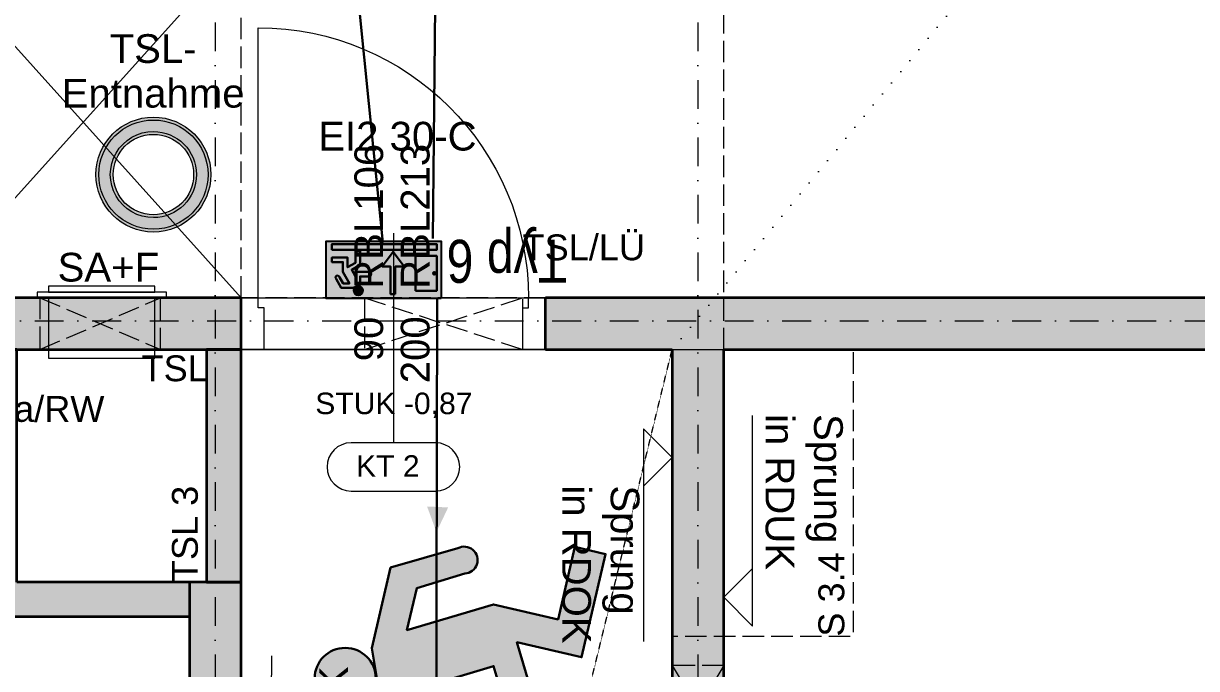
# Model space of a CAD drawing. Header units: millimetres. Extents: x 32522367 to 32638135, y 41424826 to 41540167.
# Drawn here: x 32617142 to 32621224, y 41455252 to 41457498 of the extents above; entities that cross this region are included whole.
import ezdxf
from ezdxf.enums import TextEntityAlignment as Align

# ---------------------------------------------------------------- set-up
doc = ezdxf.new("R2010")
doc.units = ezdxf.units.MM
for name, pattern in [('Punktlinie weit', [0.05, 0, -0.05]), ('Raster', [0.2, 0.1, -0.05, 0, -0.05]), ('Strichlinie eng', [0.1, 0.075, -0.025]), ('Untersicht', [0.1, 0.075, -0.025])]:
    doc.linetypes.add(name, pattern=pattern)
for name, color, linetype in [('000 Achsraster Haupt', 251, 'Continuous'), ('120 Wand Innen tragend', 251, 'Continuous'), ('215 DVK darüber', 251, 'Continuous'), ('220 Bodenaufbau', 251, 'Continuous'), ('230 Decke abgehaengt', 251, 'Continuous'), ('240 Unterdaemmung', 251, 'Continuous'), ('590 Brandschutz.baulicher_ modellierter BS_ Objekte', 251, 'Continuous'), ('811 Raum 2.Erschließung_ Nebenräume_Allg.räume_Technik', 251, 'Continuous'), ('915 Allgemein Beschriftung', 251, 'Continuous'), ('955 Polierplan Beschriftung', 251, 'Continuous'), ('956 Fensternummer', 251, 'Continuous'), ('970 Brandschutz Beschriftung.Texte_ Bemaßung_ Symbole_ Fluchtwege', 251, 'Continuous'), ('Archicad Tür-Marker', 251, 'Continuous'), ('Archicad Türen', 251, 'Continuous'), ('dp_GE_SIBEL', 80, 'Continuous')]:
    doc.layers.add(name, color=color, linetype=linetype)
for name, color, linetype, lineweight in [('000 Achsraster Haupt_Stift_Nr__1', 251, 'Continuous', 13), ('120 Wand Innen tragend_Stift_Nr__1', 251, 'Continuous', 13), ('120 Wand Innen tragend_Stift_Nr__23', 251, 'Continuous', 13), ('120 Wand Innen tragend_Stift_Nr__24', 251, 'Continuous', 13), ('120 Wand Innen tragend_Stift_Nr__4', 251, 'Continuous', 35), ('120 Wand Innen tragend_Stift_Nr__6', 251, 'Continuous', 13), ('120 Wand Innen tragend_Stift_Nr__8', 251, 'Continuous', 35), ('215 DVK darüber_Stift_Nr__17', 251, 'Continuous', 18), ('220 Bodenaufbau_Stift_Nr__19', 251, 'Continuous', 0), ('230 Decke abgehaengt_Stift_Nr__1', 251, 'Continuous', 13), ('230 Decke abgehaengt_Stift_Nr__6', 251, 'Continuous', 13), ('240 Unterdaemmung_Stift_Nr__1', 251, 'Continuous', 13), ('240 Unterdaemmung_Stift_Nr__6', 251, 'Continuous', 13), ('590 Brandschutz.baulicher_ modellierter BS_ Objekte_Stift_Nr__121', 251, 'Continuous', 13), ('915 Allgemein Beschriftung_Stift_Nr__6', 251, 'Continuous', 13), ('955 Polierplan Beschriftung_Stift_Nr__1', 251, 'Continuous', 13), ('956 Durchbruch Beschriftung_Stift_Nr__61', 251, 'Continuous', 25), ('956 Fensternummer_Stift_Nr__1', 251, 'Continuous', 13), ('970 Brandschutz Beschriftung.Texte_ Bemaßung_ Symbole_ Fluchtwege_Stift_Nr__1', 251, 'Continuous', 13), ('970 Brandschutz Beschriftung.Texte_ Bemaßung_ Symbole_ Fluchtwege_Stift_Nr__121', 251, 'Continuous', 13), ('970 Brandschutz Beschriftung.Texte_ Bemaßung_ Symbole_ Fluchtwege_Stift_Nr__15', 251, 'Continuous', 0), ('970 Brandschutz Beschriftung.Texte_ Bemaßung_ Symbole_ Fluchtwege_Stift_Nr__20', 251, 'Continuous', 0), ('Archicad Tür-Marker_Stift_Nr__1', 251, 'Continuous', 13), ('Archicad Türen_Stift_Nr__1', 251, 'Continuous', 13), ('Archicad Türen_Stift_Nr__8', 251, 'Continuous', 35), ('dp_GE_ST_Attribut_Attribut1', 250, 'Continuous', 5)]:
    doc.layers.add(name, color=color, linetype=linetype, lineweight=lineweight)
doc.layers.add('E2_LEHR_MENSCH_NATIVE', color=112, linetype='Continuous', lineweight=35, true_color=0x20dd55)
doc.layers.add('E2_LEHR_WEG_B_INTERPRETATION', color=112, linetype='Continuous', lineweight=80, true_color=0x20dd55)
doc.layers.add('E_NACHRTECH', color=3, linetype='Continuous', true_color=0x00fa00)
doc.styles.add('DPG_TXT', font='arial.ttf', dxfattribs={"width": 0.8})
doc.styles.add('ERSTELLTER_STIL_1', font='arial.ttf')

# ---------------------------------------------------------------- blocks, each defined once
blk = doc.blocks.new('9809550')
at = {"color": 18, "lineweight": 30, "true_color": 0x000000}
for points in [[(423921.7, 99168.8), (423956.8, 99168.8), (423956.8, 99202.9), (423984.5, 99214.5), (424033.7, 99214.5), (424053.8, 99178.3)], [(424040.2, 99170.9), (424025.2, 99196.7), (423999.7, 99196.8), (424026.2, 99150.3), (424026.2, 99110.9), (424070.2, 99110.9), (424070.2, 99092.3), (424007.5, 99092.3), (424007.5, 99131.7), (423975, 99113.1), (423975, 99067), (423956.5, 99067), (423956.5, 99122.4), (423990.5, 99141.9), (423975.1, 99168.8), (423975.1, 99150.2), (423921.7, 99150.3)]]:
    blk.add_lwpolyline(points, dxfattribs=at)
blk.add_circle((423963.6, 99225.9), 18.1, dxfattribs=at)
for centre, radius, start, end in [((424047.8, 99173.1), 7.96, 195.7299, 41.4005), ((423921.7, 99159.5), 9.27, 89.9849, 270.0151)]:
    blk.add_arc(centre, radius, start, end, dxfattribs=at)
blk = doc.blocks.new('RIVO_ARR_down')
at = {"true_color": 0x56c81e}
h = blk.add_hatch(color=72, dxfattribs=at)
h.dxf.hatch_style = 1
h.paths.add_polyline_path([(2487.16, 1656.78), (2487.16, 1647.95), (2504.83, 1647.95), (2504.83, 1656.78)])
h.paths.add_polyline_path([(2496.19, 1651.84), (2494.51, 1649.58), (2492.81, 1651.85), (2494.2, 1651.85), (2494.2, 1656.07), (2494.9, 1656.08), (2494.9, 1651.84)], flags=16)
h.paths.add_polyline_path([(2498.26, 1653.37), (2499.6, 1653.37), (2499.6, 1654.67), (2500.12, 1654.91, -0.535619), (2499.17, 1655.55, -1), (2500.55, 1655.55, -0.302406), (2500.12, 1654.91), (2500.66, 1655.11), (2502.53, 1655.11), (2503.29, 1653.73, -1.25347), (2502.78, 1653.45), (2502.2, 1654.43), (2501.24, 1654.44), (2502.24, 1652.67), (2502.24, 1651.16), (2503.92, 1651.16), (2503.92, 1650.46), (2501.53, 1650.46), (2501.53, 1651.96), (2500.29, 1651.25), (2500.29, 1649.49), (2499.59, 1649.49), (2499.59, 1651.6), (2500.88, 1652.34), (2500.3, 1653.37), (2500.3, 1652.66), (2498.26, 1652.67, -1)], flags=16)
h.paths.add_polyline_path([(2503.92, 1649.3), (2503.92, 1648.39), (2487.82, 1648.39), (2487.82, 1649.3)], flags=16)
h.paths.add_polyline_path([(2491.07, 1650.21), (2487.82, 1650.21), (2487.82, 1655.56), (2491.07, 1655.56)], flags=16)
h.paths.add_polyline_path([(2488, 1652.89, -1), (2488.38, 1652.89, -1)], flags=0)
at = {"true_color": 0xffffff}
h = blk.add_hatch(color=7, dxfattribs=at)
h.dxf.hatch_style = 1
h.paths.add_polyline_path([(2487.82, 1655.56), (2487.82, 1650.21), (2491.07, 1650.21), (2491.07, 1655.56)])
h.paths.add_polyline_path([(2488.38, 1652.89, -1), (2488, 1652.89, -1)], flags=16)
h = blk.add_hatch(color=7, dxfattribs=at)
h.dxf.hatch_style = 1
h.paths.add_polyline_path([(2494.9, 1651.84), (2494.9, 1656.08), (2494.2, 1656.07), (2494.2, 1651.85), (2492.81, 1651.85), (2494.51, 1649.58), (2496.19, 1651.84)])
h = blk.add_hatch(color=7, dxfattribs=at)
h.dxf.hatch_style = 1
h.paths.add_polyline_path([(2499.6, 1653.37), (2498.26, 1653.37, 1), (2498.26, 1652.67), (2500.3, 1652.66), (2500.3, 1653.37), (2500.88, 1652.34), (2499.59, 1651.6), (2499.59, 1649.49), (2500.29, 1649.49), (2500.29, 1651.25), (2501.53, 1651.96), (2501.53, 1650.46), (2503.92, 1650.46), (2503.92, 1651.16), (2502.24, 1651.16), (2502.24, 1652.67), (2501.24, 1654.44), (2502.2, 1654.43), (2502.78, 1653.45, 1.25347), (2503.29, 1653.73), (2502.53, 1655.11), (2500.66, 1655.11), (2499.6, 1654.67)])
h = blk.add_hatch(color=7, dxfattribs=at)
h.dxf.hatch_style = 1
h.paths.add_polyline_path([(2499.17, 1655.55, 1), (2500.55, 1655.55, 1)])
h = blk.add_hatch(color=7, dxfattribs=at)
h.dxf.hatch_style = 1
h.paths.add_polyline_path([(2488, 1652.89, 1), (2488.38, 1652.89, 1)])
h = blk.add_hatch(color=7, dxfattribs=at)
h.dxf.hatch_style = 1
h.paths.add_polyline_path([(2487.82, 1649.3), (2487.82, 1648.39), (2503.92, 1648.39), (2503.92, 1649.3)])
blk.add_lwpolyline([(2487.16, 1656.78), (2504.83, 1656.78), (2504.83, 1647.95), (2487.16, 1647.95)], close=True)
at = {"color": 18, "lineweight": 30, "true_color": 0x000000}
for points in [[(2491.07, 1655.56), (2487.82, 1655.56), (2487.82, 1650.21), (2491.07, 1650.21)], [(2503.92, 1649.3), (2487.82, 1649.3), (2487.82, 1648.39), (2503.92, 1648.39)]]:
    blk.add_lwpolyline(points, close=True, dxfattribs=at)
blk.add_lwpolyline([(2494.2, 1656.07), (2494.2, 1651.85), (2492.81, 1651.85), (2494.51, 1649.58), (2496.19, 1651.84), (2494.9, 1651.84), (2494.9, 1656.08), (2494.2, 1656.07)], dxfattribs=at)
blk.add_circle((2488.19, 1652.89), 0.19, dxfattribs=at)
at = {"xscale": 0.0381026673526157, "yscale": 0.0381026673526157, "zscale": 0.0381026673526157}
blk.add_blockref('9809550', (-13654.29, -2125.22), dxfattribs=at)
blk = doc.blocks.new('Decke_40', base_point=(62.2639, -15.0783))
at = {"layer": '240 Unterdaemmung_Stift_Nr__6', "color": 7, "linetype": 'Strichlinie eng', "lineweight": 13, "flags": 128}
blk.add_lwpolyline([(62.2639, -15.0783), (63.4634, -15.4304), (62.7395, -17.8964), (78.2546, -22.451), (82.2403, -8.8739), (75.2838, -6.8318), (75.0022, -7.7913), (74.3977, -7.6139), (74.1047, -8.6118), (72.6655, -8.1893), (71.4571, -12.3056), (68.1084, -11.3225), (66.1126, -10.7367), (66.0929, -10.8038), (63.7229, -10.1081)], close=True, dxfattribs=at)
blk = doc.blocks.new('Decke_41', base_point=(65.7298, -3.8396))
at = {"layer": '240 Unterdaemmung_Stift_Nr__6', "color": 7, "linetype": 'Strichlinie eng', "lineweight": 13, "flags": 128}
blk.add_lwpolyline([(73.2908, -6.0591), (75.9582, 3.0274), (75.7183, 3.0978), (75.662, 2.9059), (74.7025, 3.1876), (74.7588, 3.3795), (68.3972, 5.247), (65.7298, -3.8396), (72.0434, -5.693), (72.2353, -5.7493)], dxfattribs=at)
blk = doc.blocks.new('Decke_61', base_point=(56.4114, -7.9618))
at = {"layer": '220 Bodenaufbau_Stift_Nr__19', "color": 255, "linetype": 'Continuous', "lineweight": 0, "flags": 128}
blk.add_lwpolyline([(56.4114, -7.9618), (57.7835, -8.3646), (57.9525, -7.7889), (59.2958, -8.1832), (59.1268, -8.7589), (73.0691, -12.7788), (74.8516, -6.7065), (73.2396, -6.2333), (72.6655, -8.1893)], dxfattribs=at)
blk = doc.blocks.new('Decke_63', base_point=(63.9405, -3.1893))
at = {"layer": '915 Allgemein Beschriftung_Stift_Nr__6', "color": 7, "linetype": 'Strichlinie eng', "lineweight": 13, "flags": 128}
blk.add_lwpolyline([(63.9405, -3.1893), (62.1238, -9.3781), (72.9471, -12.5554), (74.6793, -6.6544), (69.3253, -5.0826), (69.1238, -5.0235), (68.5999, -6.8082), (66.1339, -6.0843), (66.6578, -4.2996), (65.3913, -3.9278), (65.4758, -3.6399)], close=True, dxfattribs=at)
blk = doc.blocks.new('Decke_80', base_point=(72.0445, -9.6656))
at = {"layer": '230 Decke abgehaengt_Stift_Nr__6', "color": 7, "linetype": 'Strichlinie eng', "lineweight": 13, "flags": 128}
blk.add_lwpolyline([(72.0445, -9.6656), (72.2172, -9.7163), (71.5074, -12.1343), (72.9466, -12.5568), (74.6789, -6.6558), (73.2397, -6.2333), (72.665, -8.1907), (72.4923, -8.14)], close=True, dxfattribs=at)
blk = doc.blocks.new('Decke_81', base_point=(73.2401, -6.2319))
at = {"layer": '240 Unterdaemmung_Stift_Nr__6', "color": 7, "linetype": 'Strichlinie eng', "lineweight": 13, "flags": 128}
blk.add_lwpolyline([(73.2401, -6.2319), (72.6655, -8.1893), (74.1047, -8.6118), (74.6793, -6.6544)], close=True, dxfattribs=at)
blk = doc.blocks.new('Decke_86', base_point=(74.852, -6.7051))
at = {"layer": '240 Unterdaemmung_Stift_Nr__6', "color": 7, "linetype": 'Strichlinie eng', "lineweight": 13, "flags": 128}
blk.add_lwpolyline([(74.852, -6.7051), (75.1844, -5.5728), (82.5727, -7.7417), (82.2403, -8.8739)], close=True, dxfattribs=at)
blk = doc.blocks.new('Öffnung_183')
at = {"layer": '120 Wand Innen tragend_Stift_Nr__1', "color": 7, "linetype": 'Untersicht', "lineweight": 13}
for p, q in [((74.3695, -7.7098), (74.4577, -8.0484)), ((74.5422, -7.7605), (74.285, -7.9977))]:
    blk.add_line(p, q, dxfattribs=at)
at = {"layer": '120 Wand Innen tragend_Stift_Nr__6', "color": 7, "linetype": 'Untersicht', "lineweight": 13, "flags": 128}
for points in [[(74.5422, -7.7605), (74.3695, -7.7098)], [(74.285, -7.9977), (74.4577, -8.0484)]]:
    blk.add_lwpolyline(points, dxfattribs=at)
at = {"layer": '120 Wand Innen tragend_Stift_Nr__8', "color": 7, "linetype": 'Continuous', "lineweight": 35, "flags": 128}
for points in [[(74.3695, -7.7098), (74.285, -7.9977)], [(74.4577, -8.0484), (74.5422, -7.7605)]]:
    blk.add_lwpolyline(points, dxfattribs=at)
blk = doc.blocks.new('Öffnung_185')
at = {"layer": '120 Wand Innen tragend_Stift_Nr__1', "color": 7, "linetype": 'Untersicht', "lineweight": 13}
for p, q in [((73.7033, -6.1803), (74.1804, -6.5079)), ((73.6526, -6.353), (74.2311, -6.3352))]:
    blk.add_line(p, q, dxfattribs=at)
at = {"layer": '120 Wand Innen tragend_Stift_Nr__6', "color": 7, "linetype": 'Untersicht', "lineweight": 13, "flags": 128}
for points in [[(73.7033, -6.1803), (73.6526, -6.353)], [(74.1804, -6.5079), (74.2311, -6.3352)]]:
    blk.add_lwpolyline(points, dxfattribs=at)
blk = doc.blocks.new('Öffnung_192')
at = {"layer": '120 Wand Innen tragend_Stift_Nr__1', "color": 7, "linetype": 'Untersicht', "lineweight": 13}
for p, q in [((72.6191, -5.862), (72.9714, -6.153)), ((72.5684, -6.0347), (73.0221, -5.9803))]:
    blk.add_line(p, q, dxfattribs=at)
at = {"layer": '120 Wand Innen tragend_Stift_Nr__6', "color": 7, "linetype": 'Untersicht', "lineweight": 13, "flags": 128}
for points in [[(72.6191, -5.862), (72.5684, -6.0347)], [(72.9714, -6.153), (73.0221, -5.9803)]]:
    blk.add_lwpolyline(points, dxfattribs=at)
at = {"layer": '120 Wand Innen tragend_Stift_Nr__8', "color": 7, "linetype": 'Continuous', "lineweight": 35, "flags": 128}
for points in [[(73.0221, -5.9803), (72.6191, -5.862)], [(72.5684, -6.0347), (72.9714, -6.153)]]:
    blk.add_lwpolyline(points, dxfattribs=at)
blk = doc.blocks.new('Öffnung_199')
at = {"layer": '240 Unterdaemmung_Stift_Nr__1', "color": 7, "linetype": 'Continuous', "lineweight": 13}
for p, q in [((72.5799, -4.5753), (73.2908, -6.0591)), ((72.2353, -5.7493), (73.6354, -4.8852))]:
    blk.add_line(p, q, dxfattribs=at)
at = {"layer": '240 Unterdaemmung_Stift_Nr__6', "color": 7, "linetype": 'Strichlinie eng', "lineweight": 13, "flags": 128}
for points in [[(72.5799, -4.5753), (72.2353, -5.7493)], [(73.6354, -4.8852), (72.5799, -4.5753)], [(73.2908, -6.0591), (73.6354, -4.8852)], [(72.2353, -5.7493), (73.2908, -6.0591)]]:
    blk.add_lwpolyline(points, dxfattribs=at)
blk = doc.blocks.new('Wand_342', base_point=(74.852, -6.7051))
at = {"layer": '120 Wand Innen tragend_Stift_Nr__24', "linetype": 'Continuous', "lineweight": 13}
blk.add_hatch(color=92, dxfattribs=at).paths.add_polyline_path([(74.6793, -6.6544), (74.0794, -8.6981), (74.2521, -8.7488), (74.852, -6.7051)])
at = {"layer": '120 Wand Innen tragend_Stift_Nr__8', "color": 7, "linetype": 'Continuous', "lineweight": 35, "flags": 128}
for points in [[(74.6793, -6.6544), (74.3695, -7.7098)], [(74.5422, -7.7605), (74.852, -6.7051)]]:
    blk.add_lwpolyline(points, dxfattribs=at)
blk = doc.blocks.new('Wand_343', base_point=(65.6791, -4.0123))
at = {"layer": '120 Wand Innen tragend_Stift_Nr__24', "linetype": 'Continuous', "lineweight": 13}
blk.add_hatch(color=92, dxfattribs=at).paths.add_polyline_path([(65.6791, -4.0123), (73.2401, -6.2319), (73.2908, -6.0591), (65.7298, -3.8396)])
at = {"layer": '120 Wand Innen tragend_Stift_Nr__8', "color": 7, "linetype": 'Continuous', "lineweight": 35, "flags": 128}
for points in [[(72.6191, -5.862), (72.3792, -5.7916)], [(72.3285, -5.9643), (72.5684, -6.0347)], [(73.2908, -6.0591), (73.0221, -5.9803)], [(72.9714, -6.153), (73.2401, -6.2319)]]:
    blk.add_lwpolyline(points, dxfattribs=at)
blk = doc.blocks.new('Wand_363', base_point=(73.1249, -6.1981))
at = {"layer": '120 Wand Innen tragend_Stift_Nr__23', "linetype": 'Continuous', "lineweight": 13}
blk.add_hatch(color=91, dxfattribs=at).paths.add_polyline_path([(73.1249, -6.1981), (72.8968, -6.9753), (73.0119, -7.0091), (73.2401, -6.2319)])
at = {"layer": '120 Wand Innen tragend_Stift_Nr__4', "color": 7, "linetype": 'Continuous', "lineweight": 35, "flags": 128}
for points in [[(73.1249, -6.1981), (72.8968, -6.9753)], [(73.2401, -6.2319), (73.1249, -6.1981)], [(73.0119, -7.0091), (73.2401, -6.2319)], [(72.8968, -6.9753), (73.0119, -7.0091)]]:
    blk.add_lwpolyline(points, dxfattribs=at)
blk = doc.blocks.new('Wand_364', base_point=(72.3765, -5.9784))
at = {"layer": '120 Wand Innen tragend_Stift_Nr__23', "linetype": 'Continuous', "lineweight": 13}
for points in [[(72.2635, -6.7894), (72.4916, -6.0122), (72.3765, -5.9784), (72.1484, -6.7556)], [(72.1146, -6.8707), (72.2635, -6.7894), (72.1484, -6.7556)], [(72.2635, -6.7894), (72.1146, -6.8707), (72.2297, -6.9045)]]:
    blk.add_hatch(color=91, dxfattribs=at).paths.add_polyline_path(points)
at = {"layer": '120 Wand Innen tragend_Stift_Nr__4', "color": 7, "linetype": 'Continuous', "lineweight": 35, "flags": 128}
for points in [[(72.3765, -5.9784), (72.1146, -6.8707)], [(72.4916, -6.0122), (72.3765, -5.9784)], [(72.2635, -6.7894), (72.4916, -6.0122)], [(72.1146, -6.8707), (72.2297, -6.9045)]]:
    blk.add_lwpolyline(points, dxfattribs=at)
blk = doc.blocks.new('Wand_365', base_point=(72.1146, -6.8707))
at = {"layer": '120 Wand Innen tragend_Stift_Nr__23', "linetype": 'Continuous', "lineweight": 13}
blk.add_hatch(color=91, dxfattribs=at).paths.add_polyline_path([(72.2297, -6.9045), (72.8054, -7.0735), (72.8392, -6.9584), (72.2635, -6.7894)])
at = {"layer": '120 Wand Innen tragend_Stift_Nr__4', "color": 7, "linetype": 'Continuous', "lineweight": 35, "flags": 128}
for points in [[(72.8392, -6.9584), (72.2635, -6.7894)], [(72.2297, -6.9045), (72.8054, -7.0735)], [(72.8392, -6.9584), (72.8054, -7.0735)]]:
    blk.add_lwpolyline(points, dxfattribs=at)
blk = doc.blocks.new('Zargentür 1-Fl 27_4')
at = {"layer": 'Archicad Türen_Stift_Nr__1', "color": 7, "linetype": 'Continuous', "lineweight": 13}
for p, q in [((0.47, 0), (0.47, 0.94)), ((-0.47, 0), (-0.53, 0)), ((-0.53, 0), (-0.53, -0.18)), ((-0.47, -0.035), (-0.47, 0)), ((0.47, -0.035), (0.47, 0)), ((0.47, 0), (0.53, 0)), ((0.53, 0), (0.53, -0.18)), ((-0.45, -0.035), (-0.47, -0.035)), ((-0.45, -0.18), (-0.45, -0.035)), ((0.45, -0.18), (0.45, -0.035)), ((0.45, -0.035), (0.47, -0.035)), ((-0.53, -0.18), (-0.47, -0.18)), ((-0.47, -0.18), (-0.45, -0.18)), ((0.47, -0.18), (0.45, -0.18)), ((0.53, -0.18), (0.47, -0.18))]:
    blk.add_line(p, q, dxfattribs=at)
at = {"layer": 'Archicad Türen_Stift_Nr__1', "color": 7, "linetype": 'Strichlinie eng', "lineweight": 13}
for p, q in [((-0.53, 0), (0.53, 0)), ((-0.53, -0.18), (0.53, -0.18))]:
    blk.add_line(p, q, dxfattribs=at)
at = {"layer": 'Archicad Türen_Stift_Nr__1', "color": 7, "linetype": 'Continuous', "lineweight": 13}
blk.add_arc((0.47, 0), 0.94, 90, 180, dxfattribs=at)
at = {"layer": 'Archicad Türen_Stift_Nr__8', "color": 7, "linetype": 'Continuous', "lineweight": 35}
for p, q in [((-0.53, -0.18), (-0.53, 0)), ((-0.53, -0.18), (-0.53, 0)), ((0.53, -0.18), (0.53, 0)), ((0.53, -0.18), (0.53, 0))]:
    blk.add_line(p, q, dxfattribs=at)
blk = doc.blocks.new('T Marker AUT 27_8')
at = {"layer": 'Archicad Tür-Marker_Stift_Nr__1', "color": 7, "linetype": 'Continuous', "lineweight": 13}
blk.add_line((0, 0.225), (0, -0.255), dxfattribs=at)
at = {"layer": 'Archicad Tür-Marker_Stift_Nr__1', "color": 7, "lineweight": 13, "style": 'ERSTELLTER_STIL_1'}
for tag, height, rotation, p in [('widthPrefix1st50_0', 0.1, 90, (0.0036, 0.0326)), ('widthPrefix1st50_1', 0.1, 90, (0.165, 0.0325)), ('DUMMY_269', 0.0667, 90, (-0.0631, 0.4956)), ('DUMMY_270', 0.0667, 90, (0.0983, 0.4956)), ('DUMMY_271', 0.1, 90, (0.0036, -0.2199)), ('DUMMY_273', 0.1, 90, (0.165, -0.2962)), ('DUMMY_272', 0.0667, 90, (-0.0631, -0.1)), ('DUMMY_274', 0.0667, 90, (0.0983, -0.1)), ('AC_SillPrefix_STUK', 0.075, 180, (0.2687, -0.3223)), ('DUMMY_268', 0.05, 180, (-0.2687, -0.3834))]:
    blk.add_attdef(tag, text='', height=height, rotation=rotation, dxfattribs=at).set_placement(p, align=Align.BOTTOM_LEFT)
blk = doc.blocks.new('Wand_375', base_point=(73.2401, -6.2319))
at = {"layer": '120 Wand Innen tragend_Stift_Nr__24', "linetype": 'Continuous', "lineweight": 13}
blk.add_hatch(color=92, dxfattribs=at).paths.add_polyline_path([(74.3078, -6.3577), (74.2571, -6.5304), (78.3543, -7.7332), (78.405, -7.5605)])
at = {"layer": '120 Wand Innen tragend_Stift_Nr__8', "color": 7, "linetype": 'Continuous', "lineweight": 35}
for p, q in [((73.2401, -6.2319), (73.2908, -6.0591)), ((74.2571, -6.5304), (74.3078, -6.3577))]:
    blk.add_line(p, q, dxfattribs=at)
at = {"layer": '120 Wand Innen tragend_Stift_Nr__8', "color": 7, "linetype": 'Continuous', "lineweight": 35, "flags": 128}
for points in [[(78.405, -7.5605), (74.3078, -6.3577)], [(74.2571, -6.5304), (74.6793, -6.6544)], [(74.852, -6.7051), (78.3543, -7.7332)]]:
    blk.add_lwpolyline(points, dxfattribs=at)
at = {"layer": 'Archicad Tür-Marker', "color": 7, "lineweight": 13}
ref = blk.add_blockref('T Marker AUT 27_8', (73.7993, -6.2084), dxfattribs=dict(at, rotation=343.6400827796508))
ref.add_attrib('widthPrefix1st50', 'RBL106', dxfattribs={"layer": 'Archicad Tür-Marker_Stift_Nr__1', "color": 7, "lineweight": 13, "height": 0.1, "rotation": 73.6401, "style": 'ERSTELLTER_STIL_1'}).set_placement((73.8027, -6.1768), align=Align.BOTTOM_LEFT)
ref.add_attrib('widthPrefix1st50_1', 'RBL213', dxfattribs={"layer": 'Archicad Tür-Marker_Stift_Nr__1', "color": 7, "lineweight": 13, "height": 0.1, "rotation": 73.6401, "style": 'ERSTELLTER_STIL_1'}).set_placement((73.9576, -6.2224), align=Align.BOTTOM_LEFT)
ref.add_attrib('AC_SillPrefix_STUK', 'STUK -0,87', dxfattribs={"layer": 'Archicad Tür-Marker_Stift_Nr__1', "color": 7, "lineweight": 13, "height": 0.075, "rotation": 343.6401, "style": 'ERSTELLTER_STIL_1'}).set_placement((73.418, -6.5423), align=Align.BOTTOM_LEFT)
ref.add_attrib('DUMMY_271', '90', dxfattribs={"layer": 'Archicad Tür-Marker_Stift_Nr__1', "color": 7, "lineweight": 13, "height": 0.1, "rotation": 73.6401, "style": 'ERSTELLTER_STIL_1'}).set_placement((73.7316, -6.4191), align=Align.BOTTOM_LEFT)
ref.add_attrib('DUMMY_273', '200', dxfattribs={"layer": 'Archicad Tür-Marker_Stift_Nr__1', "color": 7, "lineweight": 13, "height": 0.1, "rotation": 73.6401, "style": 'ERSTELLTER_STIL_1'}).set_placement((73.865, -6.5378), align=Align.BOTTOM_LEFT)
at = {"layer": 'Archicad Türen', "color": 7, "linetype": 'Continuous', "lineweight": 13, "xscale": -0.9999999999999998, "rotation": 343.6400827796508}
blk.add_blockref('Zargentür 1-Fl 27_4', (73.7993, -6.2084), dxfattribs=at)
blk = doc.blocks.new('Wand_527', base_point=(73.0119, -7.0091))
at = {"layer": '120 Wand Innen tragend_Stift_Nr__24', "linetype": 'Continuous', "lineweight": 13}
blk.add_hatch(color=92, dxfattribs=at).paths.add_polyline_path([(72.8392, -6.9584), (72.4927, -8.1386), (72.6655, -8.1893), (73.0119, -7.0091)])
at = {"layer": '120 Wand Innen tragend_Stift_Nr__8', "color": 7, "linetype": 'Continuous', "lineweight": 35, "flags": 128}
for points in [[(72.8392, -6.9584), (72.4927, -8.1386)], [(73.0119, -7.0091), (72.8392, -6.9584)], [(72.6655, -8.1893), (73.0119, -7.0091)]]:
    blk.add_lwpolyline(points, dxfattribs=at)
blk = doc.blocks.new('tr Stgltg Schlauchanschl 27')
at = {"layer": '970 Brandschutz Beschriftung.Texte_ Bemaßung_ Symbole_ Fluchtwege', "linetype": 'Continuous', "lineweight": 0, "true_color": 0x000000}
h = blk.add_hatch(color=18, dxfattribs=at)
h.paths.add_polyline_path([(0.2, 0, 1), (-0.2, 0, 1)])
h.paths.add_polyline_path([(0.19, 0, -1), (-0.19, 0, -1)], flags=0)
h = blk.add_hatch(color=18, dxfattribs=at)
h.paths.add_polyline_path([(0.15, 0, 1), (-0.15, 0, 1)])
h.paths.add_polyline_path([(0.14, 0, -1), (-0.14, 0, -1)], flags=0)
at = {"layer": '970 Brandschutz Beschriftung.Texte_ Bemaßung_ Symbole_ Fluchtwege_Stift_Nr__15', "linetype": 'Continuous', "lineweight": 0, "true_color": 0x00b9ff}
h = blk.add_hatch(color=140, dxfattribs=at)
h.paths.add_polyline_path([(0.19, 0, 1), (-0.19, 0, 1)])
h.paths.add_polyline_path([(0.15, 0, -1), (-0.15, 0, -1)], flags=0)
at = {"layer": '970 Brandschutz Beschriftung.Texte_ Bemaßung_ Symbole_ Fluchtwege_Stift_Nr__15', "color": 140, "linetype": 'Continuous', "lineweight": 0, "true_color": 0x00b9ff, "flags": 128}
for points in [[(0.19, 0, 1), (-0.19, 0, 1)], [(0.15, 0, 1), (-0.15, 0, 1)]]:
    blk.add_lwpolyline(points, format="xyb", close=True, dxfattribs=at)
at = {"layer": '970 Brandschutz Beschriftung.Texte_ Bemaßung_ Symbole_ Fluchtwege_Stift_Nr__20', "color": 7, "linetype": 'Continuous', "lineweight": 0, "flags": 128}
for points in [[(0.2, 0, 1), (-0.2, 0, 1)], [(0.19, 0, 1), (-0.19, 0, 1)], [(0.15, 0, 1), (-0.15, 0, 1)], [(0.14, 0, 1), (-0.14, 0, 1)]]:
    blk.add_lwpolyline(points, format="xyb", close=True, dxfattribs=at)
blk = doc.blocks.new('Höhenbemaßung_207', base_point=(72.7594, -7.8693))
at = {"layer": '215 DVK darüber_Stift_Nr__17', "color": 190, "linetype": 'Continuous', "lineweight": 18, "true_color": 0x9900ff}
for p, q in [((72.8842, -7.8029), (73.0423, -7.2854)), ((72.7302, -7.9649), (72.7886, -7.7736)), ((72.8842, -7.8029), (72.7594, -7.8693)), ((72.8258, -7.9941), (72.8842, -7.8029)), ((72.7594, -7.8693), (72.8258, -7.9941))]:
    blk.add_line(p, q, dxfattribs=at)
at = {"layer": '215 DVK darüber_Stift_Nr__17', "color": 190, "lineweight": 18, "true_color": 0x9900ff, "char_height": 0.1, "attachment_point": 7, "rotation": 73.0149, "style": 'ERSTELLTER_STIL_1'}
for s, insert in [('\\A1;{\\pql;\\fArial|b0|i0|c0|p0;\\W1.000000;Sprung}', (73.0069, -7.8352)), ('\\A1;{\\pql;\\fArial|b0|i0|c0|p0;\\W1.000000;in RDOK}', (73.1264, -7.9234))]:
    blk.add_mtext(s, dxfattribs=dict(at, insert=insert))
blk = doc.blocks.new('Höhenbemaßung_209', base_point=(74.5734, -7.0152))
at = {"layer": '215 DVK darüber_Stift_Nr__17', "color": 190, "linetype": 'Continuous', "lineweight": 18, "true_color": 0x9900ff}
for p, q in [((74.5056, -6.8911), (74.4493, -7.083)), ((74.5734, -7.0152), (74.5056, -6.8911)), ((74.6015, -6.9192), (74.5453, -7.1111)), ((74.4493, -7.083), (74.5734, -7.0152)), ((74.4493, -7.083), (74.2972, -7.6022))]:
    blk.add_line(p, q, dxfattribs=at)
at = {"layer": '215 DVK darüber_Stift_Nr__17', "color": 190, "lineweight": 18, "true_color": 0x9900ff, "char_height": 0.1, "attachment_point": 7, "rotation": 253.6652, "style": 'ERSTELLTER_STIL_1'}
for s, insert in [('\\A1;{\\pql;\\fArial|b0|i0|c0|p0;\\W1.000000;in RDOK}', (74.1776, -7.0003)), ('\\A1;{\\pql;\\fArial|b0|i0|c0|p0;\\W1.000000;Sprung}', (74.312, -7.0397))]:
    blk.add_mtext(s, dxfattribs=dict(at, insert=insert))
blk = doc.blocks.new('Höhenbemaßung_210', base_point=(74.609, -7.5331))
at = {"layer": '215 DVK darüber_Stift_Nr__17', "color": 190, "linetype": 'Continuous', "lineweight": 18, "true_color": 0x9900ff}
for p, q in [((74.7331, -7.4653), (74.8831, -6.9534)), ((74.5808, -7.6291), (74.6371, -7.4371)), ((74.7331, -7.4653), (74.609, -7.5331)), ((74.6768, -7.6572), (74.7331, -7.4653)), ((74.609, -7.5331), (74.6768, -7.6572))]:
    blk.add_line(p, q, dxfattribs=at)
at = {"layer": '215 DVK darüber_Stift_Nr__17', "color": 190, "lineweight": 18, "true_color": 0x9900ff, "char_height": 0.1, "attachment_point": 7, "rotation": 253.6652, "style": 'ERSTELLTER_STIL_1'}
for s, insert in [('\\A1;{\\pql;\\fArial|b0|i0|c0|p0;\\W1.000000;in RDUK}', (74.9266, -6.9612)), ('\\A1;{\\pql;\\fArial|b0|i0|c0|p0;\\W1.000000;Sprung}', (75.061, -7.0006))]:
    blk.add_mtext(s, dxfattribs=dict(at, insert=insert))
blk = doc.blocks.new('Etikett_212', base_point=(73.7275, -6.4531))
at = {"layer": '956 Fensternummer_Stift_Nr__1', "color": 7, "linetype": 'Continuous', "lineweight": 13}
blk.add_line((73.7275, -6.4531), (73.6571, -6.693), dxfattribs=at)
at = {"layer": '956 Fensternummer_Stift_Nr__1', "color": 7, "linetype": 'Continuous', "lineweight": 13, "flags": 128}
blk.add_lwpolyline([(73.516, -6.6516, 1), (73.4688, -6.8127), (73.7508, -6.8954, 1), (73.7981, -6.7344)], format="xyb", close=True, dxfattribs=at)
at = {"layer": '956 Fensternummer_Stift_Nr__1', "color": 7, "lineweight": 13, "insert": (73.6449, -6.7345), "char_height": 0.075, "attachment_point": 2, "rotation": 343.6401, "style": 'ERSTELLTER_STIL_1'}
blk.add_mtext('\\A1;{\\pqc;\\pt0,1;\\fArial|b0|i0|c0|p0;\\W1.000000;KT 2\\fArial|b0|i0|c0|p0;\\W1.000000;\\A1{\\H.66x;\\S^  ;}\\fArial|b0|i0|c0|p0;\\W1.000000;\\fArial|b0|i0|c0|p0;\\W1.000000;\\A1{\\H.66x;\\S^  ;}\\fArial|b0|i0|c0|p0;\\W1.000000; \\fArial|b0|i0|c0|p0;\\W1.000000;\\fArial|b0|i0|c0|p0;\\W1.000000;\\fArial|b0|i0|c0|p0;\\W1.000000;\\fArial|b0|i0|c0|p0;\\W1.000000;\\fArial|b0|i0|c0|p0;\\W1.000000;\\fArial|b0|i0|c0|p0;\\W1.000000;\\fArial|b0|i0|c0|p0;\\W1.000000;\\fArial|b0|i0|c0|p0;\\W1.000000;\\fArial|b0|i0|c0|p0;\\W1.000000;\\fArial|b0|i0|c0|p0;\\W1.000000;\\fArial|b0|i0|c0|p0;\\W1.000000;\\fArial|b0|i0|c0|p0;\\W1.000000;\\fArial|b0|i0|c0|p0;\\W1.000000;\\fArial|b0|i0|c0|p0;\\W1.000000;\\fArial|b0|i0|c0|p0;\\W1.000000;\\fArial|b0|i0|c0|p0;\\W1.000000;\\fArial|b0|i0|c0|p0;\\W1.000000;\\fArial|b0|i0|c0|p0;\\W1.000000;\\fArial|b0|i0|c0|p0;\\W1.000000;\\fArial|b0|i0|c0|p0;\\W1.000000;\\fArial|b0|i0|c0|p0;\\W1.000000;\\fArial|b0|i0|c0|p0;\\W1.000000;\\fArial|b0|i0|c0|p0;\\W1.000000;\\fArial|b0|i0|c0|p0;\\W1.000000;\\fArial|b0|i0|c0|p0;\\W1.000000;\\fArial|b0|i0|c0|p0;\\W1.000000;\\fArial|b0|i0|c0|p0;\\W1.000000;\\fArial|b0|i0|c0|p0;\\W1.000000;\\fArial|b0|i0|c0|p0;\\W1.000000;\\fArial|b0|i0|c0|p0;\\W1.000000;\\fArial|b0|i0|c0|p0;\\W1.000000;\\fArial|b0|i0|c0|p0;\\W1.000000;\\fArial|b0|i0|c0|p0;\\W1.000000;\\fArial|b0|i0|c0|p0;\\W1.000000;\\fArial|b0|i0|c0|p0;\\W1.000000;\\fArial|b0|i0|c0|p0;\\W1.000000;\\fArial|b0|i0|c0|p0;\\W1.000000;\\fArial|b0|i0|c0|p0;\\W1.000000;\\fArial|b0|i0|c0|p0;\\W1.000000;\\fArial|b0|i0|c0|p0;\\W1.000000;\\fArial|b0|i0|c0|p0;\\W1.000000;\\fArial|b0|i0|c0|p0;\\W1.000000;\\fArial|b0|i0|c0|p0;\\W1.000000;}', dxfattribs=at)
blk = doc.blocks.new('Etikett_327', base_point=(76.4333, -1.4545))
at = {"layer": '955 Polierplan Beschriftung_Stift_Nr__1', "color": 7, "linetype": 'Punktlinie weit', "lineweight": 13}
blk.add_line((74.6793, -6.6544), (85.3308, 0.5887), dxfattribs=at)
blk = doc.blocks.new('Standard-Rastermarker_19')
at = {"layer": '000 Achsraster Haupt_Stift_Nr__1', "color": 7, "linetype": 'Raster', "lineweight": 13}
blk.add_line((1, 0), (50.0835, 0), dxfattribs=at)
at = {"layer": '000 Achsraster Haupt_Stift_Nr__1', "color": 7, "lineweight": 13, "style": 'ERSTELLTER_STIL_1'}
for tag, p in [('AC_MarkerText_1_0', (-0.3593, -0.0343)), ('AC_MarkerText_1_1', (51.2242, -0.0343))]:
    blk.add_attdef(tag, text='', height=0.15, rotation=90, dxfattribs=at).set_placement(p, align=Align.TOP_CENTER)
blk = doc.blocks.new('Standard-Rastermarker_20')
at = {"layer": '000 Achsraster Haupt_Stift_Nr__1', "color": 7, "linetype": 'Raster', "lineweight": 13}
blk.add_line((1, 0), (91.4133, 0), dxfattribs=at)
at = {"layer": '000 Achsraster Haupt_Stift_Nr__1', "color": 7, "lineweight": 13, "style": 'ERSTELLTER_STIL_1'}
for tag, p in [('AC_MarkerText_1_0', (-0.25, 0.075)), ('AC_MarkerText_1_1', (92.6633, 0.075))]:
    blk.add_attdef(tag, text='', height=0.15, dxfattribs=at).set_placement(p, align=Align.TOP_CENTER)
blk = doc.blocks.new('Wandhydrant 02 27')
at = {"layer": '590 Brandschutz.baulicher_ modellierter BS_ Objekte_Stift_Nr__121', "color": 1, "linetype": 'Continuous', "lineweight": 13, "true_color": 0xe60000}
for p, q in [((0.41, 0.25), (0.04, 0.25)), ((0.04, 0.25), (0.04, 0.04)), ((0.41, 0.04), (0.41, 0.25)), ((0.45, 0.04), (0, 0.04)), ((0, 0.04), (0, 0.02)), ((0, 0.02), (0.45, 0.02)), ((0.04, 0.04), (0.41, 0.04)), ((0.41, 0.02), (0.04, 0.02)), ((0.04, 0.02), (0.04, 0)), ((0.04, 0), (0.41, 0)), ((0.41, 0), (0.41, 0.02)), ((0.45, 0.02), (0.45, 0.04))]:
    blk.add_line(p, q, dxfattribs=at)
at = {"layer": '590 Brandschutz.baulicher_ modellierter BS_ Objekte_Stift_Nr__121', "color": 1, "lineweight": 13, "true_color": 0xe60000, "style": 'ERSTELLTER_STIL_1'}
blk.add_attdef('txt', text='', height=0.1, rotation=180, dxfattribs=at).set_placement((0.225, 0.1299), align=Align.MIDDLE_CENTER)
blk = doc.blocks.new('98095500')
at = {"color": 18, "lineweight": 30, "true_color": 0x000000}
for points in [[(423921.73, 99168.82), (423956.82, 99168.82), (423956.82, 99202.95), (423984.52, 99214.53), (424033.69, 99214.53), (424053.79, 99178.33)], [(424040.17, 99170.92), (424025.2, 99196.66), (423999.74, 99196.78), (424026.18, 99150.32), (424026.18, 99110.9), (424070.22, 99110.9), (424070.22, 99092.32), (424007.48, 99092.32), (424007.48, 99131.68), (423974.96, 99113.11), (423974.96, 99066.99), (423956.52, 99066.99), (423956.52, 99122.44), (423990.54, 99141.87), (423975.12, 99168.79), (423975.12, 99150.21), (423921.73, 99150.28)]]:
    blk.add_lwpolyline(points, dxfattribs=at)
blk.add_circle((423963.6, 99225.86), 18.08, dxfattribs=at)
for centre, radius, start, end in [((424047.83, 99173.07), 7.96, 195.72991, 41.40047), ((423921.73, 99159.55), 9.27, 89.9849, 270.0151)]:
    blk.add_arc(centre, radius, start, end, dxfattribs=at)
blk = doc.blocks.new('750298750')
h = blk.add_hatch(color=3)
h.paths.add_polyline_path([(426943.63, 99576.9), (426968.12, 99576.79), (426982.52, 99552.02, 1.25347), (426995.63, 99559.16), (426976.28, 99593.98), (426928.98, 99593.98), (426902.34, 99582.83), (426902.34, 99550.01), (426868.58, 99550.01, 1), (426868.59, 99532.17), (426919.94, 99532.11), (426919.94, 99549.98), (426934.78, 99524.08), (426902.06, 99505.39), (426902.06, 99452.05), (426919.79, 99452.05), (426919.79, 99496.41), (426951.07, 99514.28), (426951.07, 99476.42), (427011.43, 99476.42), (427011.43, 99494.29), (426969.06, 99494.29), (426969.06, 99532.21)])
h.paths.add_polyline_path([(426891.47, 99604.88, 1), (426926.25, 99604.88, 1)])
at = {"xscale": 0.9619413167778113, "yscale": 0.9619413167778113, "zscale": 0.9619413167778113}
blk.add_blockref('98095500', (19080.76, 4155.42), dxfattribs=at)
blk = doc.blocks.new('E2_MOL_LEHRPERSON_ZENTRIERT')
blk.add_blockref('750298750', (-426935.55, -99537.16))

msp = doc.modelspace()

# ---------------------------------------------------------------- linework, layer by layer
at = {"layer": '230 Decke abgehaengt_Stift_Nr__1', "color": 7, "linetype": 'Strichlinie eng', "lineweight": 13}
msp.add_line((32617898.821, 41450212.781), (32619398.791, 41456362.789), dxfattribs=at)
at = {"layer": '811 Raum 2.Erschließung_ Nebenräume_Allg.räume_Technik', "color": 40, "linetype": 'Continuous', "lineweight": 0, "true_color": 0xffd933, "flags": 128}
msp.add_lwpolyline([(32610018.739, 41466112.741), (32610018.787, 41456542.741), (32617898.79, 41456542.781), (32619398.791, 41456542.789), (32619578.79, 41456542.789), (32623228.788, 41456542.808), (32623228.789, 41456362.808), (32619578.791, 41456362.789), (32619578.807, 41453062.789), (32623228.806, 41453062.808), (32623228.821, 41450032.808), (32619578.821, 41450032.789), (32619398.821, 41450032.789), (32614878.823, 41450032.766), (32614878.836, 41447562.766), (32616928.836, 41447562.776), (32616928.837, 41447382.776), (32614878.837, 41447382.766), (32614878.863, 41442212.772), (32627278.861, 41442212.834)], dxfattribs=at)
at = {"layer": '811 Raum 2.Erschließung_ Nebenräume_Allg.räume_Technik', "color": 51, "linetype": 'Continuous', "lineweight": 0, "true_color": 0xf5ffa6, "flags": 128}
msp.add_lwpolyline([(32610858.801, 41454322.745), (32610858.791, 41456362.746), (32608418.791, 41456362.733), (32608418.822, 41450212.733), (32617218.823, 41450212.777), (32617218.81, 41452732.777), (32617898.809, 41452732.781), (32617898.822, 41450212.781), (32619398.821, 41450212.789), (32619398.791, 41456362.789), (32617898.791, 41456362.781), (32617898.802, 41454322.781)], close=True, dxfattribs=at)
at = {"layer": '811 Raum 2.Erschließung_ Nebenräume_Allg.räume_Technik', "color": 31, "linetype": 'Continuous', "lineweight": 0, "true_color": 0xffcc66, "flags": 128}
msp.add_lwpolyline([(32615048.801, 41454472.767), (32617718.801, 41454472.78), (32617718.796, 41455432.78), (32616998.796, 41455432.776), (32616998.791, 41456362.777), (32615048.791, 41456362.767)], close=True, dxfattribs=at)
at = {"layer": 'E2_LEHR_WEG_B_INTERPRETATION', "color": 112, "true_color": 0x20dd55}
msp.add_solid([(32618578.778, 41455727.092), (32618546.093, 41455816.02), (32618619.394, 41455812.69)], dxfattribs=at)
at = {"layer": 'E_NACHRTECH', "color": 3, "lineweight": 30}
for points in [[(32618625.75, 41462645.64), (32618566.192, 41456748.691)], [(32618574.93, 41453897.303), (32618580.974, 41456538.327)]]:
    msp.add_lwpolyline(points, dxfattribs=at)
at = {"layer": 'E_NACHRTECH', "color": 4, "lineweight": 30}
msp.add_lwpolyline([(32618165.211, 41458994.991), (32618392.187, 41456734.923)], dxfattribs=at)

# ---------------------------------------------------------------- block references
at = {"layer": '000 Achsraster Haupt', "color": 7, "linetype": 'Continuous', "lineweight": 18, "xscale": 999.9999999999995, "yscale": 999.9999999999995, "zscale": 999.9999999999995}
for name, p, rotation in [('Standard-Rastermarker_19', (32617808.662, 41481712.782), 270.0002901272617), ('Standard-Rastermarker_19', (32619488.662, 41481712.79), 270.0002901272617), ('Standard-Rastermarker_20', (32539942.756, 41456462.383), 0.0002901272618044)]:
    msp.add_blockref(name, p, dxfattribs=dict(at, rotation=rotation))
at = {"layer": '120 Wand Innen tragend', "color": 7, "lineweight": 35, "xscale": 1000, "yscale": 1000, "zscale": 1000, "rotation": 16.36019999999994}
for name, p in [('Wand_375', (32617898.791, 41456362.782)), ('Wand_343', (32610018.788, 41456362.741)), ('Wand_342', (32619578.791, 41456362.789)), ('Wand_364', (32616998.791, 41456362.774)), ('Wand_363', (32617778.791, 41456362.781)), ('Wand_365', (32616998.796, 41455432.776)), ('Wand_527', (32617898.795, 41455552.781))]:
    msp.add_blockref(name, p, dxfattribs=at)
at = {"layer": '120 Wand Innen tragend', "color": 7, "linetype": 'Continuous', "lineweight": 13, "xscale": 1000, "yscale": 1000, "zscale": 1000, "rotation": 16.36019999999994}
for name in ['Öffnung_185', 'Öffnung_192', 'Öffnung_183']:
    msp.add_blockref(name, (32545868.865, 41441712.417), dxfattribs=at)
at = {"layer": '215 DVK darüber', "color": 190, "lineweight": 18, "true_color": 0x9900ff, "xscale": 1000, "yscale": 1000, "zscale": 1000, "rotation": 16.36019999999994}
for name, p in [('Höhenbemaßung_210', (32619578.795, 41455499.804)), ('Höhenbemaßung_209', (32619398.793, 41455986.78)), ('Höhenbemaßung_207', (32617898.8, 41454656.263))]:
    msp.add_blockref(name, p, dxfattribs=at)
at = {"layer": '220 Bodenaufbau', "color": 255, "linetype": 'Continuous', "lineweight": 0, "xscale": 1000, "yscale": 1000, "zscale": 1000, "rotation": 16.36019999999994}
msp.add_blockref('Decke_61', (32602238.823, 41449962.702), dxfattribs=at)
at = {"layer": '230 Decke abgehaengt', "color": 7, "linetype": 'Strichlinie eng', "lineweight": 13, "xscale": 1000, "yscale": 1000, "zscale": 1000, "rotation": 16.36019999999994}
msp.add_blockref('Decke_80', (32617718.809, 41452731.306), dxfattribs=at)
at = {"layer": '240 Unterdaemmung', "color": 7, "linetype": 'Strichlinie eng', "lineweight": 13, "xscale": 1000, "yscale": 1000, "zscale": 1000, "rotation": 16.36019999999994}
for name, p in [('Decke_41', (32610018.786, 41456542.741)), ('Decke_86', (32619578.791, 41456362.79)), ('Decke_40', (32609858.849, 41444782.845)), ('Decke_81', (32617898.791, 41456362.782))]:
    msp.add_blockref(name, p, dxfattribs=at)
at = {"layer": '240 Unterdaemmung', "color": 7, "linetype": 'Continuous', "lineweight": 13, "xscale": 1000, "yscale": 1000, "zscale": 1000, "rotation": 16.36019999999994}
msp.add_blockref('Öffnung_199', (32545868.865, 41441712.417), dxfattribs=at)
at = {"layer": '590 Brandschutz.baulicher_ modellierter BS_ Objekte', "color": 7, "linetype": 'Continuous', "lineweight": 13}
ref = msp.add_blockref('Wandhydrant 02 27', (32617638.79, 41456582.78), dxfattribs=dict(at, xscale=999.9999999999995, yscale=999.9999999999995, zscale=999.9999999999995, rotation=180.0002893205426))
ref.add_attrib('txt', 'SA+F', dxfattribs={"layer": '590 Brandschutz.baulicher_ modellierter BS_ Objekte_Stift_Nr__121', "color": 1, "lineweight": 13, "true_color": 0xe60000, "height": 100, "rotation": 0.000289, "style": 'ERSTELLTER_STIL_1'}).set_placement((32617436.94, 41456649.34), align=Align.MIDDLE_CENTER)
at = {"layer": '915 Allgemein Beschriftung', "color": 7, "linetype": 'Strichlinie eng', "lineweight": 13, "xscale": 1000, "yscale": 1000, "zscale": 1000, "rotation": 16.36019999999994}
msp.add_blockref('Decke_63', (32608118.789, 41456662.731), dxfattribs=at)
at = {"layer": '955 Polierplan Beschriftung', "color": 7, "linetype": 'Continuous', "lineweight": 13, "xscale": 1000, "yscale": 1000, "zscale": 1000, "rotation": 16.36019999999994}
msp.add_blockref('Etikett_327', (32619617.067, 41461846.146), dxfattribs=at)
at = {"layer": '956 Fensternummer', "color": 7, "linetype": 'Continuous', "lineweight": 13, "xscale": 1000, "yscale": 1000, "zscale": 1000, "rotation": 16.36019999999994}
msp.add_blockref('Etikett_212', (32618428.792, 41456287.784), dxfattribs=at)
at = {"layer": '970 Brandschutz Beschriftung.Texte_ Bemaßung_ Symbole_ Fluchtwege', "color": 7, "linetype": 'Continuous', "lineweight": 13, "xscale": -999.9999999999995, "yscale": 1000, "zscale": 1000, "rotation": 270.0002901272612}
msp.add_blockref('tr Stgltg Schlauchanschl 27', (32617593.788, 41456971.824), dxfattribs=at)
at = {"layer": 'dp_GE_SIBEL'}
ref = msp.add_blockref('RIVO_ARR_down', (32674911.75, 41494054.587), dxfattribs=dict(at, xscale=22.64316256777142, yscale=22.64316256777142, rotation=180.0000000008656))
ref.add_attrib('ATTRIBUT1', 'Typ 6', dxfattribs={"layer": 'dp_GE_ST_Attribut_Attribut1', "height": 150, "rotation": 180, "style": 'DPG_TXT', "width": 0.8, "flags": 8}).set_placement((32618614.515, 41456669.85), align=Align.MIDDLE_RIGHT)
at = {"layer": 'E2_LEHR_MENSCH_NATIVE', "color": 112, "true_color": 0x20dd55, "xscale": 6.107755025382398, "yscale": 6.107755025382398, "rotation": 76.93230151280117}
msp.add_blockref('E2_MOL_LEHRPERSON_ZENTRIERT', (32618700.904, 41455282.749), dxfattribs=at)

# ---------------------------------------------------------------- texts
at = {"layer": '956 Durchbruch Beschriftung_Stift_Nr__61', "color": 5, "linetype": 'Continuous', "lineweight": 25, "char_height": 90, "style": 'ERSTELLTER_STIL_1'}
for s, insert, attachment_point, rotation in [('\\A1;{\\pql;\\fArial|b0|i0|c0|p0;\\W1.000000;TSL/LÜ}', (32618878.377, 41456672.083), 7, 0.000283), ('\\A1;{\\pql;\\fArial|b0|i0|c0|p0;\\W1.000000;TSL}', (32617552.425, 41456342.208), 1, 0.000289), ('\\A1;{\\pql;\\fArial|b0|i0|c0|p0;\\W1.000000;S3.4a/RW}', (32616850.33, 41456200.778), 1, 0.000294), ('\\A1;{\\pql;\\fArial|b0|i0|c0|p0;\\W1.000000;TSL 3}', (32617749.505, 41455552.78), 7, 90.00029), ('\\A1;{\\pql;\\fArial|b0|i0|c0|p0;\\W1.000000;S 3.4}', (32619907.938, 41455362.791), 1, 90.000294)]:
    msp.add_mtext(s, dxfattribs=dict(at, insert=insert, attachment_point=attachment_point, rotation=rotation))
at = {"layer": '970 Brandschutz Beschriftung.Texte_ Bemaßung_ Symbole_ Fluchtwege_Stift_Nr__1', "color": 7, "linetype": 'Continuous', "lineweight": 13, "insert": (32617592.686, 41457460.594), "char_height": 100, "attachment_point": 2, "rotation": 0.00029, "line_spacing_factor": 0.933377, "style": 'ERSTELLTER_STIL_1'}
msp.add_mtext('\\A1;{\\pqc;\\fArial|b0|i0|c0|p0;\\W1.000000;TSL-\\P\\pqc;\\fArial|b0|i0|c0|p0;\\W1.000000;Entnahme}', dxfattribs=at)
at = {"layer": '970 Brandschutz Beschriftung.Texte_ Bemaßung_ Symbole_ Fluchtwege_Stift_Nr__121', "color": 1, "linetype": 'Continuous', "lineweight": 13, "true_color": 0xe60000, "insert": (32618718.442, 41457155.541), "char_height": 100, "attachment_point": 3, "rotation": 0.000283, "style": 'ERSTELLTER_STIL_1'}
msp.add_mtext('\\A1;{\\pqr;\\fArial|b0|i0|c0|p0;\\W1.000000;EI2 30-C }', dxfattribs=at)

doc.saveas('drawing.dxf')
